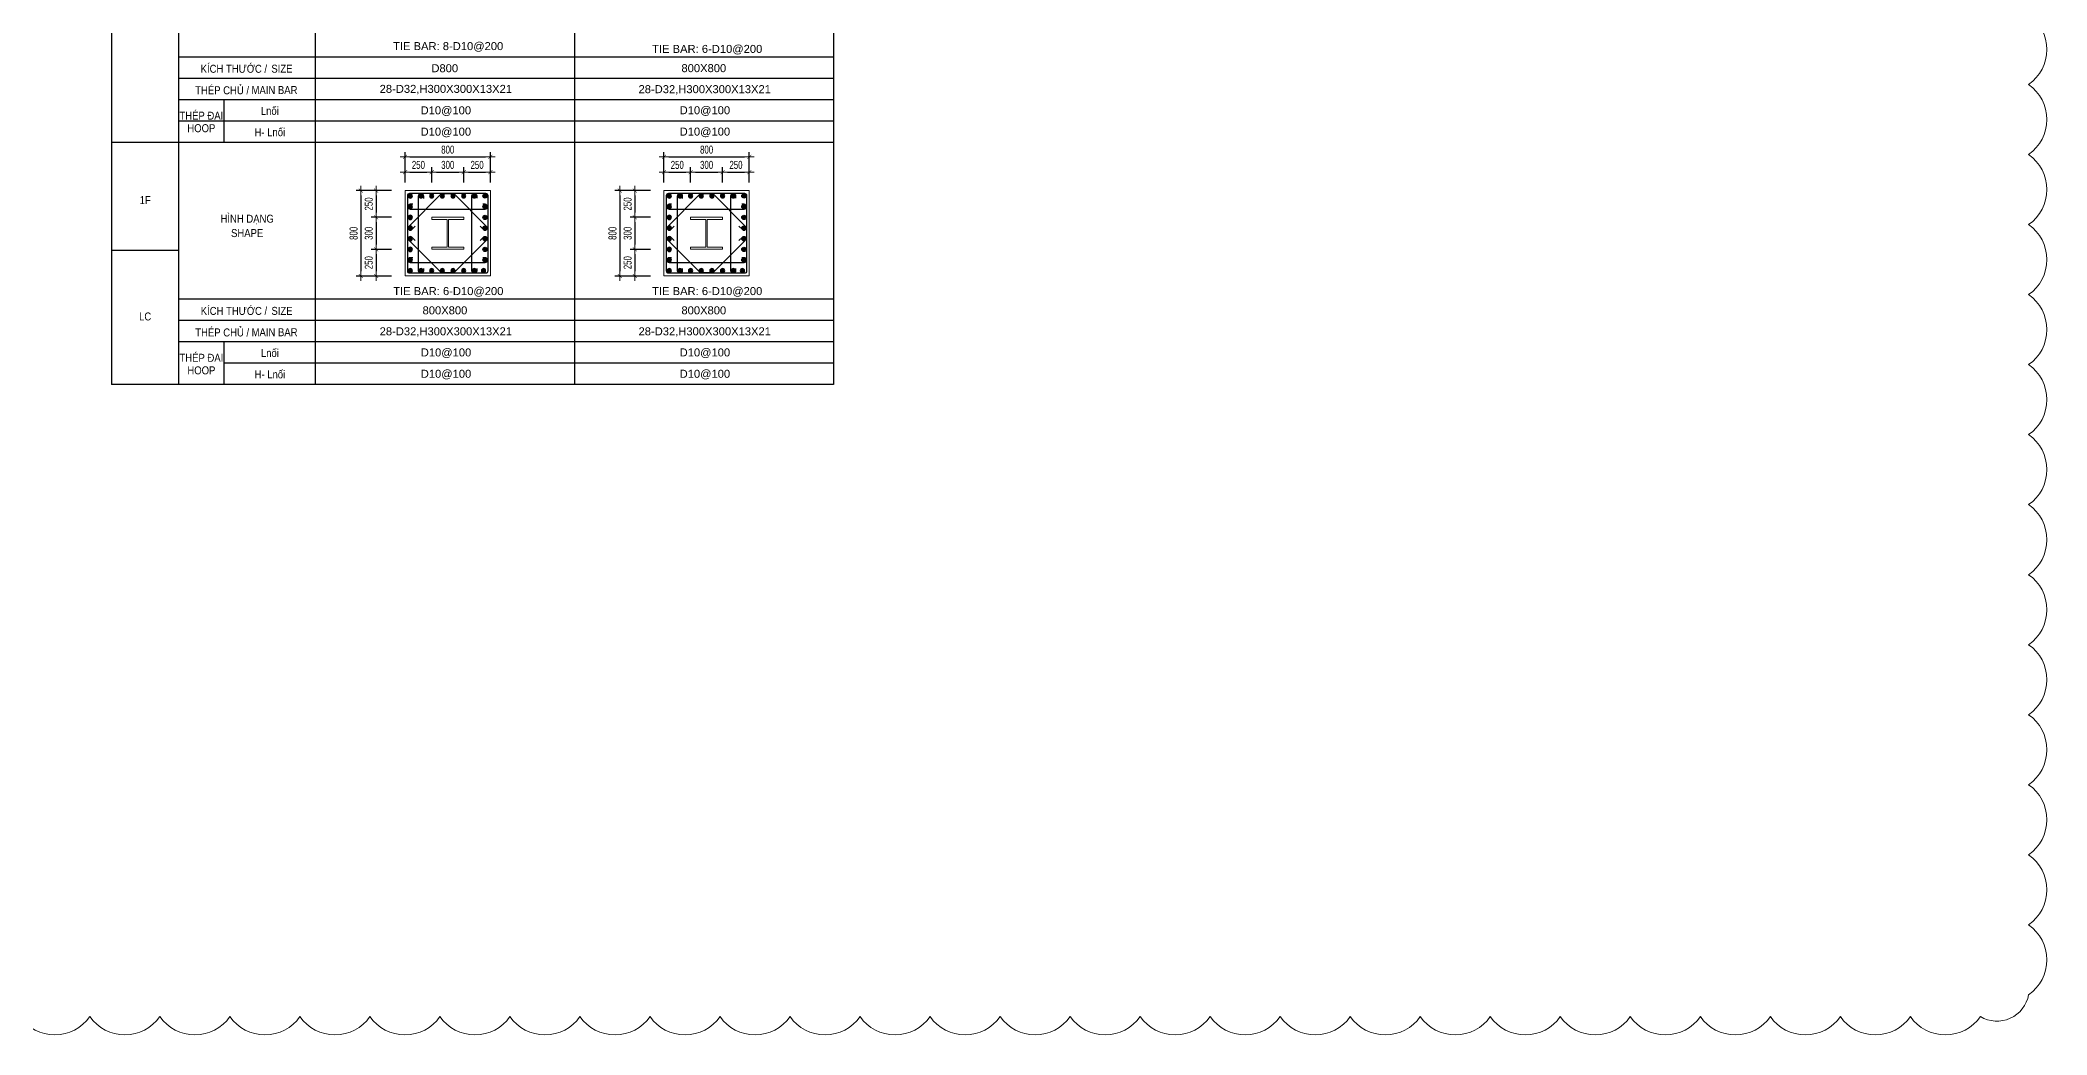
# Model space of a CAD drawing. Header units: millimetres. Extents: x 49323 to 538172, y -39336 to 181761.
# Drawn here: x 479527 to 498333, y -1515 to 7806 of the extents above; entities that cross this region are included whole.
import ezdxf
from ezdxf.enums import TextEntityAlignment as Align

# ---------------------------------------------------------------- set-up
doc = ezdxf.new("R2010")
doc.units = ezdxf.units.MM
doc.linetypes.add('CENTER2', pattern=[1.125, 0.75, -0.125, 0.125, -0.125])
doc.layers.get('Defpoints').update_dxf_attribs({"color": 151, "lineweight": 9})
for name, color, linetype in [('2', 2, 'Continuous'), ('CEN', 1, 'CENTER2'), ('STL', 3, 'Continuous'), ('TIT1', 3, 'Continuous')]:
    doc.layers.add(name, color=color, linetype=linetype)
for name, color, linetype, lineweight in [('NDC_S_CONTINUOUS', 3, 'Continuous', 20), ('NDC_S_DIM', 1, 'Continuous', 15), ('NDC_S_VN TEXT', 7, 'Continuous', 20)]:
    doc.layers.add(name, color=color, linetype=linetype, lineweight=lineweight)
doc.styles.add('NDC_ARIAL', font='arial.ttf', dxfattribs={"width": 0.85})
doc.styles.add('NDC_DIM', font='', dxfattribs={"width": 0.75})
doc.styles.get('NDC_DIM').set_extended_font_data('Dotum')
doc.dimstyles.new('NDC_dim_30', dxfattribs={"dimscale": 30, "dimtxt": 2.5, "dimasz": 1.5, "dimexe": 1.5, "dimexo": 2.5, "dimgap": 1, "dimtad": 1, "dimdec": 0, "dimzin": 0, "dimdsep": 46, "dimtxsty": 'NDC_DIM', "dimblk": 'DIMMARK', "dimcen": 0.09, "dimdle": 1.2, "dimclrd": 1, "dimclre": 1, "dimclrt": 3, "dimadec": 0, "dimazin": 0, "dimtfac": 1, "dimtdec": 0, "dimtix": 1, "dimtofl": 0, "dimtmove": 0, "dimatfit": 3, "dimfxl": 8, "dimfxlon": 1, "dimtolj": 1, "dimtzin": 0, "dimarcsym": 0})

# ---------------------------------------------------------------- blocks, each defined once
blk = doc.blocks.new('8')
at = {"layer": '2'}
blk.add_hatch(color=256, dxfattribs=at).paths.add_polyline_path([(20, 0, 0.386127), (2, 20), (-2, 20, 0.386127), (-20, 0, 1)])
blk.add_circle((0, 0), 20, dxfattribs=at)
blk = doc.blocks.new('5')
at = {"layer": 'CEN', "rotation": 180}
blk.add_blockref('8', (0, 0), dxfattribs=at)
blk = doc.blocks.new('DIMMARK')
at = {"layer": 'NDC_S_DIM', "color": 1}
blk.add_line((-1.5, 0), (1, 0), dxfattribs=at)
at = {"layer": 'NDC_S_DIM', "color": 2, "const_width": 0.1}
blk.add_lwpolyline([(-0.42, -0.42), (0.42, 0.42)], dxfattribs=at)
blk = doc.blocks.new('*D1826')
at = {"layer": 'Defpoints', "color": 0, "ltscale": 40, "transparency": 16777216}
for p in [(483747, 6713), (482947, 6396), (483747, 6396)]:
    blk.add_point(p, dxfattribs=at)
at = {"layer": 'NDC_S_DIM', "color": 1, "lineweight": -2, "ltscale": 40, "transparency": 16777216}
for p, q in [((482947, 6473), (482947, 6758)), ((482992, 6713), (483702, 6713)), ((483747, 6473), (483747, 6758))]:
    blk.add_line(p, q, dxfattribs=at)
at = {"layer": 'NDC_S_DIM', "color": 1, "lineweight": -2, "ltscale": 40, "transparency": 16777216, "xscale": 45, "yscale": 45, "zscale": 45, "rotation": 180}
blk.add_blockref('DIMMARK', (482947, 6713), dxfattribs=at)
at = {"layer": 'NDC_S_DIM', "color": 1, "lineweight": -2, "ltscale": 40, "transparency": 16777216, "xscale": 45, "yscale": 45, "zscale": 45}
blk.add_blockref('DIMMARK', (483747, 6713), dxfattribs=at)
at = {"layer": 'NDC_S_DIM', "color": 3, "ltscale": 40, "transparency": 16777216, "insert": (483347, 6780), "char_height": 75, "attachment_point": 5, "style": 'NDC_DIM'}
blk.add_mtext('\\A1;800', dxfattribs=at)
blk = doc.blocks.new('*D1827')
at = {"layer": 'Defpoints', "color": 0, "ltscale": 40, "transparency": 16777216}
for p in [(482895, 6396), (482533, 5596), (482895, 5596)]:
    blk.add_point(p, dxfattribs=at)
at = {"layer": 'NDC_S_DIM', "color": 1, "lineweight": -2, "ltscale": 40, "transparency": 16777216}
for p, q in [((482773, 6396), (482488, 6396)), ((482533, 6351), (482533, 5641)), ((482773, 5596), (482488, 5596))]:
    blk.add_line(p, q, dxfattribs=at)
at = {"layer": 'NDC_S_DIM', "color": 1, "lineweight": -2, "ltscale": 40, "transparency": 16777216, "xscale": 45, "yscale": 45, "zscale": 45}
for p, rotation in [((482533, 6396), 90), ((482533, 5596), 270)]:
    blk.add_blockref('DIMMARK', p, dxfattribs=dict(at, rotation=rotation))
at = {"layer": 'NDC_S_DIM', "color": 3, "ltscale": 40, "transparency": 16777216, "insert": (482465, 5996), "char_height": 75, "attachment_point": 5, "rotation": 90, "style": 'NDC_DIM'}
blk.add_mtext('\\A1;800', dxfattribs=at)
blk = doc.blocks.new('*D1828')
at = {"layer": 'Defpoints', "color": 0, "ltscale": 40, "transparency": 16777216}
for p in [(482895, 6396), (482675, 6146), (482895, 6146)]:
    blk.add_point(p, dxfattribs=at)
at = {"layer": 'NDC_S_DIM', "color": 1, "lineweight": -2, "ltscale": 40, "transparency": 16777216}
for p, q in [((482820, 6396), (482630, 6396)), ((482675, 6351), (482675, 6191)), ((482820, 6146), (482630, 6146))]:
    blk.add_line(p, q, dxfattribs=at)
at = {"layer": 'NDC_S_DIM', "color": 1, "lineweight": -2, "ltscale": 40, "transparency": 16777216, "xscale": 45, "yscale": 45, "zscale": 45}
for p, rotation in [((482675, 6396), 90), ((482675, 6146), 270)]:
    blk.add_blockref('DIMMARK', p, dxfattribs=dict(at, rotation=rotation))
at = {"layer": 'NDC_S_DIM', "color": 3, "ltscale": 40, "transparency": 16777216, "insert": (482607, 6271), "char_height": 75, "attachment_point": 5, "rotation": 90, "style": 'NDC_DIM'}
blk.add_mtext('\\A1;250', dxfattribs=at)
blk = doc.blocks.new('*D1829')
at = {"layer": 'Defpoints', "color": 0, "ltscale": 40, "transparency": 16777216}
for p in [(482895, 6146), (482675, 5846), (482895, 5846)]:
    blk.add_point(p, dxfattribs=at)
at = {"layer": 'NDC_S_DIM', "color": 1, "lineweight": -2, "ltscale": 40, "transparency": 16777216}
for p, q in [((482820, 6146), (482630, 6146)), ((482675, 6101), (482675, 5891)), ((482820, 5846), (482630, 5846))]:
    blk.add_line(p, q, dxfattribs=at)
at = {"layer": 'NDC_S_DIM', "color": 1, "lineweight": -2, "ltscale": 40, "transparency": 16777216, "xscale": 45, "yscale": 45, "zscale": 45}
for p, rotation in [((482675, 6146), 90), ((482675, 5846), 270)]:
    blk.add_blockref('DIMMARK', p, dxfattribs=dict(at, rotation=rotation))
at = {"layer": 'NDC_S_DIM', "color": 3, "ltscale": 40, "transparency": 16777216, "insert": (482607, 5996), "char_height": 75, "attachment_point": 5, "rotation": 90, "style": 'NDC_DIM'}
blk.add_mtext('\\A1;300', dxfattribs=at)
blk = doc.blocks.new('*D1830')
at = {"layer": 'Defpoints', "color": 0, "ltscale": 40, "transparency": 16777216}
for p in [(482895, 5846), (482675, 5596), (482895, 5596)]:
    blk.add_point(p, dxfattribs=at)
at = {"layer": 'NDC_S_DIM', "color": 1, "lineweight": -2, "ltscale": 40, "transparency": 16777216}
for p, q in [((482820, 5846), (482630, 5846)), ((482675, 5801), (482675, 5641)), ((482820, 5596), (482630, 5596))]:
    blk.add_line(p, q, dxfattribs=at)
at = {"layer": 'NDC_S_DIM', "color": 1, "lineweight": -2, "ltscale": 40, "transparency": 16777216, "xscale": 45, "yscale": 45, "zscale": 45}
for p, rotation in [((482675, 5846), 90), ((482675, 5596), 270)]:
    blk.add_blockref('DIMMARK', p, dxfattribs=dict(at, rotation=rotation))
at = {"layer": 'NDC_S_DIM', "color": 3, "ltscale": 40, "transparency": 16777216, "insert": (482607, 5721), "char_height": 75, "attachment_point": 5, "rotation": 90, "style": 'NDC_DIM'}
blk.add_mtext('\\A1;250', dxfattribs=at)
blk = doc.blocks.new('*D1831')
at = {"layer": 'Defpoints', "color": 0, "ltscale": 40, "transparency": 16777216}
for p in [(482947, 6396), (483197, 6570), (483197, 6396)]:
    blk.add_point(p, dxfattribs=at)
at = {"layer": 'NDC_S_DIM', "color": 1, "lineweight": -2, "ltscale": 40, "transparency": 16777216}
for p, q in [((482947, 6471), (482947, 6615)), ((483197, 6471), (483197, 6615)), ((482992, 6570), (483152, 6570))]:
    blk.add_line(p, q, dxfattribs=at)
at = {"layer": 'NDC_S_DIM', "color": 1, "lineweight": -2, "ltscale": 40, "transparency": 16777216, "xscale": 45, "yscale": 45, "zscale": 45, "rotation": 180}
blk.add_blockref('DIMMARK', (482947, 6570), dxfattribs=at)
at = {"layer": 'NDC_S_DIM', "color": 1, "lineweight": -2, "ltscale": 40, "transparency": 16777216, "xscale": 45, "yscale": 45, "zscale": 45}
blk.add_blockref('DIMMARK', (483197, 6570), dxfattribs=at)
at = {"layer": 'NDC_S_DIM', "color": 3, "ltscale": 40, "transparency": 16777216, "insert": (483072, 6637), "char_height": 75, "attachment_point": 5, "style": 'NDC_DIM'}
blk.add_mtext('\\A1;250', dxfattribs=at)
blk = doc.blocks.new('*D1832')
at = {"layer": 'Defpoints', "color": 0, "ltscale": 40, "transparency": 16777216}
for p in [(483197, 6396), (483497, 6570), (483497, 6396)]:
    blk.add_point(p, dxfattribs=at)
at = {"layer": 'NDC_S_DIM', "color": 1, "lineweight": -2, "ltscale": 40, "transparency": 16777216}
for p, q in [((483197, 6471), (483197, 6615)), ((483497, 6471), (483497, 6615)), ((483242, 6570), (483452, 6570))]:
    blk.add_line(p, q, dxfattribs=at)
at = {"layer": 'NDC_S_DIM', "color": 1, "lineweight": -2, "ltscale": 40, "transparency": 16777216, "xscale": 45, "yscale": 45, "zscale": 45, "rotation": 180}
blk.add_blockref('DIMMARK', (483197, 6570), dxfattribs=at)
at = {"layer": 'NDC_S_DIM', "color": 1, "lineweight": -2, "ltscale": 40, "transparency": 16777216, "xscale": 45, "yscale": 45, "zscale": 45}
blk.add_blockref('DIMMARK', (483497, 6570), dxfattribs=at)
at = {"layer": 'NDC_S_DIM', "color": 3, "ltscale": 40, "transparency": 16777216, "insert": (483347, 6637), "char_height": 75, "attachment_point": 5, "style": 'NDC_DIM'}
blk.add_mtext('\\A1;300', dxfattribs=at)
blk = doc.blocks.new('*D1833')
at = {"layer": 'Defpoints', "color": 0, "ltscale": 40, "transparency": 16777216}
for p in [(483497, 6396), (483747, 6570), (483747, 6396)]:
    blk.add_point(p, dxfattribs=at)
at = {"layer": 'NDC_S_DIM', "color": 1, "lineweight": -2, "ltscale": 40, "transparency": 16777216}
for p, q in [((483497, 6471), (483497, 6615)), ((483747, 6471), (483747, 6615)), ((483542, 6570), (483702, 6570))]:
    blk.add_line(p, q, dxfattribs=at)
at = {"layer": 'NDC_S_DIM', "color": 1, "lineweight": -2, "ltscale": 40, "transparency": 16777216, "xscale": 45, "yscale": 45, "zscale": 45, "rotation": 180}
blk.add_blockref('DIMMARK', (483497, 6570), dxfattribs=at)
at = {"layer": 'NDC_S_DIM', "color": 1, "lineweight": -2, "ltscale": 40, "transparency": 16777216, "xscale": 45, "yscale": 45, "zscale": 45}
blk.add_blockref('DIMMARK', (483747, 6570), dxfattribs=at)
at = {"layer": 'NDC_S_DIM', "color": 3, "ltscale": 40, "transparency": 16777216, "insert": (483622, 6637), "char_height": 75, "attachment_point": 5, "style": 'NDC_DIM'}
blk.add_mtext('\\A1;250', dxfattribs=at)
blk = doc.blocks.new('*D1834')
at = {"layer": 'Defpoints', "color": 0, "ltscale": 40, "transparency": 16777216}
for p in [(486173, 6713), (485373, 6396), (486173, 6396)]:
    blk.add_point(p, dxfattribs=at)
at = {"layer": 'NDC_S_DIM', "color": 1, "lineweight": -2, "ltscale": 40, "transparency": 16777216}
for p, q in [((485373, 6473), (485373, 6758)), ((485418, 6713), (486128, 6713)), ((486173, 6473), (486173, 6758))]:
    blk.add_line(p, q, dxfattribs=at)
at = {"layer": 'NDC_S_DIM', "color": 1, "lineweight": -2, "ltscale": 40, "transparency": 16777216, "xscale": 45, "yscale": 45, "zscale": 45, "rotation": 180}
blk.add_blockref('DIMMARK', (485373, 6713), dxfattribs=at)
at = {"layer": 'NDC_S_DIM', "color": 1, "lineweight": -2, "ltscale": 40, "transparency": 16777216, "xscale": 45, "yscale": 45, "zscale": 45}
blk.add_blockref('DIMMARK', (486173, 6713), dxfattribs=at)
at = {"layer": 'NDC_S_DIM', "color": 3, "ltscale": 40, "transparency": 16777216, "insert": (485773, 6780), "char_height": 75, "attachment_point": 5, "style": 'NDC_DIM'}
blk.add_mtext('\\A1;800', dxfattribs=at)
blk = doc.blocks.new('*D1835')
at = {"layer": 'Defpoints', "color": 0, "ltscale": 40, "transparency": 16777216}
for p in [(485321, 6396), (484959, 5596), (485321, 5596)]:
    blk.add_point(p, dxfattribs=at)
at = {"layer": 'NDC_S_DIM', "color": 1, "lineweight": -2, "ltscale": 40, "transparency": 16777216}
for p, q in [((485199, 6396), (484914, 6396)), ((484959, 6351), (484959, 5641)), ((485199, 5596), (484914, 5596))]:
    blk.add_line(p, q, dxfattribs=at)
at = {"layer": 'NDC_S_DIM', "color": 1, "lineweight": -2, "ltscale": 40, "transparency": 16777216, "xscale": 45, "yscale": 45, "zscale": 45}
for p, rotation in [((484959, 6396), 90), ((484959, 5596), 270)]:
    blk.add_blockref('DIMMARK', p, dxfattribs=dict(at, rotation=rotation))
at = {"layer": 'NDC_S_DIM', "color": 3, "ltscale": 40, "transparency": 16777216, "insert": (484891, 5996), "char_height": 75, "attachment_point": 5, "rotation": 90, "style": 'NDC_DIM'}
blk.add_mtext('\\A1;800', dxfattribs=at)
blk = doc.blocks.new('*D1836')
at = {"layer": 'Defpoints', "color": 0, "ltscale": 40, "transparency": 16777216}
for p in [(485321, 6396), (485101, 6146), (485321, 6146)]:
    blk.add_point(p, dxfattribs=at)
at = {"layer": 'NDC_S_DIM', "color": 1, "lineweight": -2, "ltscale": 40, "transparency": 16777216}
for p, q in [((485246, 6396), (485056, 6396)), ((485101, 6351), (485101, 6191)), ((485246, 6146), (485056, 6146))]:
    blk.add_line(p, q, dxfattribs=at)
at = {"layer": 'NDC_S_DIM', "color": 1, "lineweight": -2, "ltscale": 40, "transparency": 16777216, "xscale": 45, "yscale": 45, "zscale": 45}
for p, rotation in [((485101, 6396), 90), ((485101, 6146), 270)]:
    blk.add_blockref('DIMMARK', p, dxfattribs=dict(at, rotation=rotation))
at = {"layer": 'NDC_S_DIM', "color": 3, "ltscale": 40, "transparency": 16777216, "insert": (485033, 6271), "char_height": 75, "attachment_point": 5, "rotation": 90, "style": 'NDC_DIM'}
blk.add_mtext('\\A1;250', dxfattribs=at)
blk = doc.blocks.new('*D1837')
at = {"layer": 'Defpoints', "color": 0, "ltscale": 40, "transparency": 16777216}
for p in [(485321, 6146), (485101, 5846), (485321, 5846)]:
    blk.add_point(p, dxfattribs=at)
at = {"layer": 'NDC_S_DIM', "color": 1, "lineweight": -2, "ltscale": 40, "transparency": 16777216}
for p, q in [((485246, 6146), (485056, 6146)), ((485101, 6101), (485101, 5891)), ((485246, 5846), (485056, 5846))]:
    blk.add_line(p, q, dxfattribs=at)
at = {"layer": 'NDC_S_DIM', "color": 1, "lineweight": -2, "ltscale": 40, "transparency": 16777216, "xscale": 45, "yscale": 45, "zscale": 45}
for p, rotation in [((485101, 6146), 90), ((485101, 5846), 270)]:
    blk.add_blockref('DIMMARK', p, dxfattribs=dict(at, rotation=rotation))
at = {"layer": 'NDC_S_DIM', "color": 3, "ltscale": 40, "transparency": 16777216, "insert": (485033, 5996), "char_height": 75, "attachment_point": 5, "rotation": 90, "style": 'NDC_DIM'}
blk.add_mtext('\\A1;300', dxfattribs=at)
blk = doc.blocks.new('*D1838')
at = {"layer": 'Defpoints', "color": 0, "ltscale": 40, "transparency": 16777216}
for p in [(485321, 5846), (485101, 5596), (485321, 5596)]:
    blk.add_point(p, dxfattribs=at)
at = {"layer": 'NDC_S_DIM', "color": 1, "lineweight": -2, "ltscale": 40, "transparency": 16777216}
for p, q in [((485246, 5846), (485056, 5846)), ((485101, 5801), (485101, 5641)), ((485246, 5596), (485056, 5596))]:
    blk.add_line(p, q, dxfattribs=at)
at = {"layer": 'NDC_S_DIM', "color": 1, "lineweight": -2, "ltscale": 40, "transparency": 16777216, "xscale": 45, "yscale": 45, "zscale": 45}
for p, rotation in [((485101, 5846), 90), ((485101, 5596), 270)]:
    blk.add_blockref('DIMMARK', p, dxfattribs=dict(at, rotation=rotation))
at = {"layer": 'NDC_S_DIM', "color": 3, "ltscale": 40, "transparency": 16777216, "insert": (485033, 5721), "char_height": 75, "attachment_point": 5, "rotation": 90, "style": 'NDC_DIM'}
blk.add_mtext('\\A1;250', dxfattribs=at)
blk = doc.blocks.new('*D1839')
at = {"layer": 'Defpoints', "color": 0, "ltscale": 40, "transparency": 16777216}
for p in [(485373, 6396), (485623, 6570), (485623, 6396)]:
    blk.add_point(p, dxfattribs=at)
at = {"layer": 'NDC_S_DIM', "color": 1, "lineweight": -2, "ltscale": 40, "transparency": 16777216}
for p, q in [((485373, 6471), (485373, 6615)), ((485623, 6471), (485623, 6615)), ((485418, 6570), (485578, 6570))]:
    blk.add_line(p, q, dxfattribs=at)
at = {"layer": 'NDC_S_DIM', "color": 1, "lineweight": -2, "ltscale": 40, "transparency": 16777216, "xscale": 45, "yscale": 45, "zscale": 45, "rotation": 180}
blk.add_blockref('DIMMARK', (485373, 6570), dxfattribs=at)
at = {"layer": 'NDC_S_DIM', "color": 1, "lineweight": -2, "ltscale": 40, "transparency": 16777216, "xscale": 45, "yscale": 45, "zscale": 45}
blk.add_blockref('DIMMARK', (485623, 6570), dxfattribs=at)
at = {"layer": 'NDC_S_DIM', "color": 3, "ltscale": 40, "transparency": 16777216, "insert": (485498, 6637), "char_height": 75, "attachment_point": 5, "style": 'NDC_DIM'}
blk.add_mtext('\\A1;250', dxfattribs=at)
blk = doc.blocks.new('*D1840')
at = {"layer": 'Defpoints', "color": 0, "ltscale": 40, "transparency": 16777216}
for p in [(485623, 6396), (485923, 6570), (485923, 6396)]:
    blk.add_point(p, dxfattribs=at)
at = {"layer": 'NDC_S_DIM', "color": 1, "lineweight": -2, "ltscale": 40, "transparency": 16777216}
for p, q in [((485623, 6471), (485623, 6615)), ((485923, 6471), (485923, 6615)), ((485668, 6570), (485878, 6570))]:
    blk.add_line(p, q, dxfattribs=at)
at = {"layer": 'NDC_S_DIM', "color": 1, "lineweight": -2, "ltscale": 40, "transparency": 16777216, "xscale": 45, "yscale": 45, "zscale": 45, "rotation": 180}
blk.add_blockref('DIMMARK', (485623, 6570), dxfattribs=at)
at = {"layer": 'NDC_S_DIM', "color": 1, "lineweight": -2, "ltscale": 40, "transparency": 16777216, "xscale": 45, "yscale": 45, "zscale": 45}
blk.add_blockref('DIMMARK', (485923, 6570), dxfattribs=at)
at = {"layer": 'NDC_S_DIM', "color": 3, "ltscale": 40, "transparency": 16777216, "insert": (485773, 6637), "char_height": 75, "attachment_point": 5, "style": 'NDC_DIM'}
blk.add_mtext('\\A1;300', dxfattribs=at)
blk = doc.blocks.new('*D1841')
at = {"layer": 'Defpoints', "color": 0, "ltscale": 40, "transparency": 16777216}
for p in [(485923, 6396), (486173, 6570), (486173, 6396)]:
    blk.add_point(p, dxfattribs=at)
at = {"layer": 'NDC_S_DIM', "color": 1, "lineweight": -2, "ltscale": 40, "transparency": 16777216}
for p, q in [((485923, 6471), (485923, 6615)), ((486173, 6471), (486173, 6615)), ((485968, 6570), (486128, 6570))]:
    blk.add_line(p, q, dxfattribs=at)
at = {"layer": 'NDC_S_DIM', "color": 1, "lineweight": -2, "ltscale": 40, "transparency": 16777216, "xscale": 45, "yscale": 45, "zscale": 45, "rotation": 180}
blk.add_blockref('DIMMARK', (485923, 6570), dxfattribs=at)
at = {"layer": 'NDC_S_DIM', "color": 1, "lineweight": -2, "ltscale": 40, "transparency": 16777216, "xscale": 45, "yscale": 45, "zscale": 45}
blk.add_blockref('DIMMARK', (486173, 6570), dxfattribs=at)
at = {"layer": 'NDC_S_DIM', "color": 3, "ltscale": 40, "transparency": 16777216, "insert": (486048, 6637), "char_height": 75, "attachment_point": 5, "style": 'NDC_DIM'}
blk.add_mtext('\\A1;250', dxfattribs=at)

msp = doc.modelspace()

# ---------------------------------------------------------------- linework, layer by layer
at = {"layer": '2', "lineweight": -2, "ltscale": 1000, "elevation": 0}
for points in [[(483721.5, 6351.4), (483721.5, 5641.4, -0.4142136), (483701.5, 5621.4), (482991.5, 5621.4, -0.4142136), (482971.5, 5641.4), (482971.5, 6351.4, -0.4142136), (482991.5, 6371.4), (483701.5, 6371.4, -0.4142136)], [(486147.6, 6351.4), (486147.6, 5641.4, -0.4142136), (486127.6, 5621.4), (485417.6, 5621.4, -0.4142136), (485397.6, 5641.4), (485397.6, 6351.4, -0.4142136), (485417.6, 6371.4), (486127.6, 6371.4, -0.4142136)]]:
    msp.add_lwpolyline(points, format="xyb", close=True, dxfattribs=at)
at = {"layer": '2', "elevation": 0}
for points in [[(483018.4, 6267.9), (482996.3, 6267.9, 1), (482996.3, 6222.9), (483698.3, 6222.9, 1), (483698.3, 6267.9), (483676.2, 6267.9)], [(483649.7, 6063.4), (483682.6, 6031.3, 1), (483710.9, 6059.5), (483410.5, 6361.5, 0.1995537), (483396.3, 6367.4), (483296.3, 6367.4, 0.1997547), (483282.1, 6361.5), (482982.1, 6059.5, 1), (483010.5, 6031.3), (483042.8, 6063.9)], [(483118.8, 5666), (483118.8, 5643.9, -1), (483073.8, 5643.9), (483073.8, 6345.9, -1), (483118.8, 6345.9), (483118.8, 6323.7)], [(483618.8, 5667.5), (483618.8, 5645.4, -1), (483573.8, 5645.4), (483573.8, 6347.4, -1), (483618.8, 6347.4), (483618.8, 6325.2)], [(485444.5, 6267.9), (485422.4, 6267.9, 1), (485422.4, 6222.9), (486124.4, 6222.9, 1), (486124.4, 6267.9), (486102.3, 6267.9)], [(486075.8, 6063.4), (486108.7, 6031.3, 1), (486137, 6059.5), (485836.6, 6361.5, 0.1995537), (485822.4, 6367.4), (485722.4, 6367.4, 0.1997547), (485708.2, 6361.5), (485408.2, 6059.5, 1), (485436.6, 6031.3), (485468.9, 6063.9)], [(485544.9, 5666), (485544.9, 5643.9, -1), (485499.9, 5643.9), (485499.9, 6345.9, -1), (485544.9, 6345.9), (485544.9, 6323.7)], [(486044.9, 5667.5), (486044.9, 5645.4, -1), (485999.9, 5645.4), (485999.9, 6347.4, -1), (486044.9, 6347.4), (486044.9, 6325.2)], [(483649.7, 5929.3), (483682.6, 5961.5, -1), (483710.9, 5933.2), (483410.5, 5631.3, -0.1995537), (483396.3, 5625.4), (483296.3, 5625.4, -0.1997547), (483282.1, 5631.3), (482982.1, 5933.3, -1), (483010.5, 5961.4), (483042.8, 5928.9)], [(486075.8, 5929.3), (486108.7, 5961.5, -1), (486137, 5933.2), (485836.6, 5631.3, -0.1995537), (485822.4, 5625.4), (485722.4, 5625.4, -0.1997547), (485708.2, 5631.3), (485408.2, 5933.3, -1), (485436.6, 5961.4), (485468.9, 5928.9)], [(483018.4, 5767.9), (482996.3, 5767.9, 1), (482996.3, 5722.9), (483698.3, 5722.9, 1), (483698.3, 5767.9), (483676.2, 5767.9)], [(485444.5, 5767.9), (485422.4, 5767.9, 1), (485422.4, 5722.9), (486124.4, 5722.9, 1), (486124.4, 5767.9), (486102.3, 5767.9)]]:
    msp.add_lwpolyline(points, format="xyb", dxfattribs=at)
at = {"layer": 'Defpoints'}
msp.add_lwpolyline([(479336.8, -1344.5, 0.5205671), (479993, -1344.5, 0.5205671), (480649.2, -1344.5, 0.5205671), (481305.4, -1344.5, 0.5205671), (481961.6, -1344.5, 0.5205671), (482617.8, -1344.5, 0.5205671), (483273.9, -1344.5, 0.5205671), (483930.1, -1344.5, 0.5205671), (484586.3, -1344.5, 0.5205671), (485242.5, -1344.5, 0.5205671), (485898.7, -1344.5, 0.5205671), (486554.9, -1344.5, 0.5205671), (487211.1, -1344.5, 0.5205671), (487867.3, -1344.5, 0.5205671), (488523.5, -1344.5, 0.5205671), (489179.7, -1344.5, 0.5205671), (489835.9, -1344.5, 0.5205671), (490492.1, -1344.5, 0.5205671), (491148.3, -1344.5, 0.5205671), (491804.5, -1344.5, 0.5205671), (492460.7, -1344.5, 0.5205671), (493116.9, -1344.5, 0.5205671), (493773.1, -1344.5, 0.5205671), (494429.3, -1344.5, 0.5205671), (495085.5, -1344.5, 0.5205671), (495741.7, -1344.5, 0.5205671), (496397.8, -1344.5, 0.5205671), (497054, -1344.5, 0.5205671), (497710.2, -1344.5, 0.5205671), (498162, -1140.1, 0.5205671), (498162, -483.9, 0.5205671), (498162, 172.3, 0.5205671), (498162, 828.5, 0.5205671), (498162, 1484.7, 0.5205671), (498162, 2140.9, 0.5205671), (498162, 2797.1, 0.5205671), (498162, 3453.3, 0.5205671), (498162, 4109.5, 0.5205671), (498162, 4765.7, 0.5205671), (498162, 5421.9, 0.5205671), (498162, 6078.1, 0.5205671), (498162, 6734.3, 0.5205671), (498162, 7390.5, 0.5205671), (498162, 8046.7, 0.5205671)], format="xyb", dxfattribs=at)
at = {"layer": 'NDC_S_CONTINUOUS', "ltscale": 70, "elevation": 0}
for points in [[(483746.5, 6396.4), (483746.5, 5596.4), (482946.5, 5596.4), (482946.5, 6396.4), (483746.5, 6396.4)], [(486172.6, 6396.4), (486172.6, 5596.4), (485372.6, 5596.4), (485372.6, 6396.4), (486172.6, 6396.4)]]:
    msp.add_lwpolyline(points, dxfattribs=at)
at = {"layer": 'NDC_S_CONTINUOUS', "ltscale": 40, "elevation": 0}
for points in [[(483353, 5867.4), (483353, 6125.4), (483496.5, 6125.4), (483496.5, 6146.4), (483196.5, 6146.4), (483196.5, 6125.4), (483340, 6125.4), (483340, 5867.4), (483196.5, 5867.4), (483196.5, 5846.4), (483496.5, 5846.4), (483496.5, 5867.4)], [(485779.1, 5867.4), (485779.1, 6125.4), (485922.6, 6125.4), (485922.6, 6146.4), (485622.6, 6146.4), (485622.6, 6125.4), (485766.1, 6125.4), (485766.1, 5867.4), (485622.6, 5867.4), (485622.6, 5846.4), (485922.6, 5846.4), (485922.6, 5867.4)]]:
    msp.add_lwpolyline(points, close=True, dxfattribs=at)
at = {"layer": 'TIT1'}
for p, q in [((480196.6, 13902.1), (480196.6, 4578.1)), ((480825.2, 13902.1), (480825.2, 4578.1)), ((482109.1, 4578.1), (482109.1, 13902.1)), ((484535.2, 13902.1), (484535.2, 4578.1)), ((484535.2, 13902.1), (484535.2, 4578.1)), ((486961.3, 13902.1), (486961.3, 4578.1)), ((486961.3, 13902.1), (486961.3, 4578.1)), ((486961.3, 6847.5), (480195.2, 6847.5)), ((480825.2, 5834.7), (480197.3, 5834.7)), ((486961.3, 4578.1), (480195.7, 4578.1))]:
    msp.add_line(p, q, dxfattribs=at)
at = {"layer": 'TIT1', "color": 8}
for p, q in [((486961.3, 7647.5), (480823.1, 7647.5)), ((486961.3, 7447.5), (480823.1, 7447.5)), ((486961.3, 7247.5), (480823.1, 7247.5)), ((481252.3, 6847.5), (481252.3, 7247.5)), ((486961.3, 7047.5), (480823.1, 7047.5)), ((486961.3, 5378.1), (480823.6, 5378.1)), ((486961.3, 5178.1), (480823.6, 5178.1)), ((486961.3, 4978.1), (480823.6, 4978.1)), ((481252.8, 4578.1), (481252.8, 4978.1)), ((486961.3, 4778.1), (481252.8, 4778.1))]:
    msp.add_line(p, q, dxfattribs=at)

# ---------------------------------------------------------------- block references
at = {"layer": 'STL', "xscale": -1}
for p in [(482996.3, 6346.4), (482996.3, 6245.4), (485422.4, 6346.4), (485422.4, 6245.4), (482996.3, 6145.4), (482996.3, 6045.4), (485422.4, 6145.4), (485422.4, 6045.4), (482996.3, 5945.4), (482996.3, 5845.4), (485422.4, 5945.4), (485422.4, 5845.4), (482996.3, 5745.4), (482996.3, 5645.4), (485422.4, 5745.4), (485422.4, 5645.4)]:
    msp.add_blockref('5', p, dxfattribs=at)
at = {"layer": 'STL', "xscale": -1, "rotation": 270}
for p in [(483096.3, 6347.4), (483196.3, 6347.4), (483296.3, 6347.4), (483396.3, 6347.4), (483496.3, 6347.4), (483596.3, 6347.4), (485522.4, 6347.4), (485622.4, 6347.4), (485722.4, 6347.4), (485822.4, 6347.4), (485922.4, 6347.4), (486022.4, 6347.4), (482996.3, 5645.4), (483096.3, 5645.4), (483196.3, 5645.4), (483296.3, 5645.4), (483396.3, 5645.4), (483496.3, 5645.4), (483596.3, 5645.4), (483682.2, 5645.4), (485422.4, 5645.4), (485522.4, 5645.4), (485622.4, 5645.4), (485722.4, 5645.4), (485822.4, 5645.4), (485922.4, 5645.4), (486022.4, 5645.4), (486108.3, 5645.4)]:
    msp.add_blockref('5', p, dxfattribs=at)
at = {"layer": 'STL'}
for p in [(483696.7, 6346.4), (483696.7, 6245.4), (486122.8, 6346.4), (486122.8, 6245.4), (483696.7, 6145.4), (483696.7, 6045.4), (486122.8, 6145.4), (486122.8, 6045.4), (483696.7, 5945.4), (483696.7, 5845.4), (486122.8, 5945.4), (486122.8, 5845.4), (483696.7, 5745.4), (486122.8, 5745.4)]:
    msp.add_blockref('5', p, dxfattribs=at)

# ---------------------------------------------------------------- texts
at = {"layer": 'NDC_S_VN TEXT', "style": 'NDC_ARIAL', "width": 0.85}
for s, p in [('KÍCH THƯỚC /', (481342.6, 7547.5)), ('THÉP CHỦ /', (481232.6, 7347.5)), ('THÉP ĐAI', (481037.8, 7108.6)), ('HÌNH DẠNG', (481467.2, 6134.7)), ('KÍCH THƯỚC /', (481343.2, 5278.1)), ('THÉP CHỦ /', (481233.1, 5078.1)), ('THÉP ĐAI', (481038.3, 4839.2))]:
    msp.add_text(s, height=75, dxfattribs=at).set_placement(p, align=Align.MIDDLE)
at = {"layer": 'TIT1', "style": 'NDC_ARIAL'}
for s, p in [('TIE BAR: 8-D10@200', (483350.9, 7745.1)), ('TIE BAR: 6-D10@200', (485778.5, 7718.7)), ('D800', (483319, 7543.2)), ('800X800', (485746.7, 7543.9)), ('28-D32,H300X300X13X21', (483329.1, 7343.2)), ('28-D32,H300X300X13X21', (485755.2, 7340.6)), ('D10@100', (483329.1, 7143.2)), ('D10@100', (485756.8, 7143.9)), ('D10@100', (483329.1, 6943.2)), ('D10@100', (485756.8, 6943.9)), ('TIE BAR: 6-D10@200', (483352.4, 5449.3)), ('TIE BAR: 6-D10@200', (485778.5, 5449.3)), ('800X800', (483320.6, 5274.4)), ('800X800', (485746.7, 5274.4)), ('28-D32,H300X300X13X21', (483329.1, 5071.2)), ('28-D32,H300X300X13X21', (485755.2, 5071.2)), ('D10@100', (483330.7, 4874.4)), ('D10@100', (485756.8, 4874.4)), ('D10@100', (483330.7, 4674.4)), ('D10@100', (485756.8, 4674.4))]:
    msp.add_text(s, height=75, dxfattribs=at).set_placement(p, align=Align.MIDDLE)
at = {"layer": 'TIT1', "style": 'NDC_ARIAL', "width": 0.85}
for s, p in [('SIZE', (481793.1, 7538.7)), ('MAIN BAR', (481723.4, 7338.7)), ('Lnối', (481679.6, 7147.5)), ('HOOP', (481037.8, 6981.3)), ('H- Lnối', (481679.6, 6947.5)), ('1F', (480511.2, 6307.1)), ('SHAPE', (481467.2, 5998.5)), ('SIZE', (481793.7, 5269.3)), ('LC', (480511.2, 5217.1)), ('MAIN BAR', (481724, 5069.2)), ('Lnối', (481680.2, 4878.1)), ('HOOP', (481038.3, 4711.9)), ('H- Lnối', (481680.2, 4678.1))]:
    msp.add_text(s, height=75, dxfattribs=at).set_placement(p, align=Align.MIDDLE)

# ---------------------------------------------------------------- dimensions: what is measured, and where the dimension line sits
at = {"layer": 'NDC_S_DIM', "ltscale": 40}
for base, p1, p2, picture, middle in [((483746.5, 6712.5), (482946.5, 6396.4), (483746.5, 6396.4), '*D1826', (483346.5, 6780.1)), ((486172.6, 6712.5), (485372.6, 6396.4), (486172.6, 6396.4), '*D1834', (485772.6, 6780.1)), ((483196.5, 6569.7), (482946.5, 6396.4), (483196.5, 6396.4), '*D1831', (483071.5, 6637.2)), ((483496.5, 6569.7), (483196.5, 6396.4), (483496.5, 6396.4), '*D1832', (483346.5, 6637.2)), ((483746.5, 6569.7), (483496.5, 6396.4), (483746.5, 6396.4), '*D1833', (483621.5, 6637.2)), ((485622.6, 6569.7), (485372.6, 6396.4), (485622.6, 6396.4), '*D1839', (485497.6, 6637.2)), ((485922.6, 6569.7), (485622.6, 6396.4), (485922.6, 6396.4), '*D1840', (485772.6, 6637.2)), ((486172.6, 6569.7), (485922.6, 6396.4), (486172.6, 6396.4), '*D1841', (486047.6, 6637.2))]:
    dim = msp.add_linear_dim(base=base, p1=p1, p2=p2, dimstyle='NDC_dim_30', dxfattribs=at)
    dim.commit()
    dim.dimension.update_dxf_attribs({"geometry": picture, "text_midpoint": middle})
for base, p1, p2, picture, middle in [((482532.7, 5596.4), (482895.4, 6396.4), (482895.4, 5596.4), '*D1827', (482465.1, 5996.4)), ((482674.9, 6146.4), (482895.4, 6396.4), (482895.4, 6146.4), '*D1828', (482607.3, 6271.4)), ((484958.8, 5596.4), (485321.5, 6396.4), (485321.5, 5596.4), '*D1835', (484891.2, 5996.4)), ((485101, 6146.4), (485321.5, 6396.4), (485321.5, 6146.4), '*D1836', (485033.4, 6271.4)), ((482674.9, 5846.4), (482895.4, 6146.4), (482895.4, 5846.4), '*D1829', (482607.3, 5996.4)), ((485101, 5846.4), (485321.5, 6146.4), (485321.5, 5846.4), '*D1837', (485033.4, 5996.4)), ((482674.9, 5596.4), (482895.4, 5846.4), (482895.4, 5596.4), '*D1830', (482607.3, 5721.4)), ((485101, 5596.4), (485321.5, 5846.4), (485321.5, 5596.4), '*D1838', (485033.4, 5721.4))]:
    dim = msp.add_linear_dim(base=base, p1=p1, p2=p2, angle=90, dimstyle='NDC_dim_30', dxfattribs=at)
    dim.commit()
    dim.dimension.update_dxf_attribs({"geometry": picture, "text_midpoint": middle})

doc.saveas('drawing.dxf')
